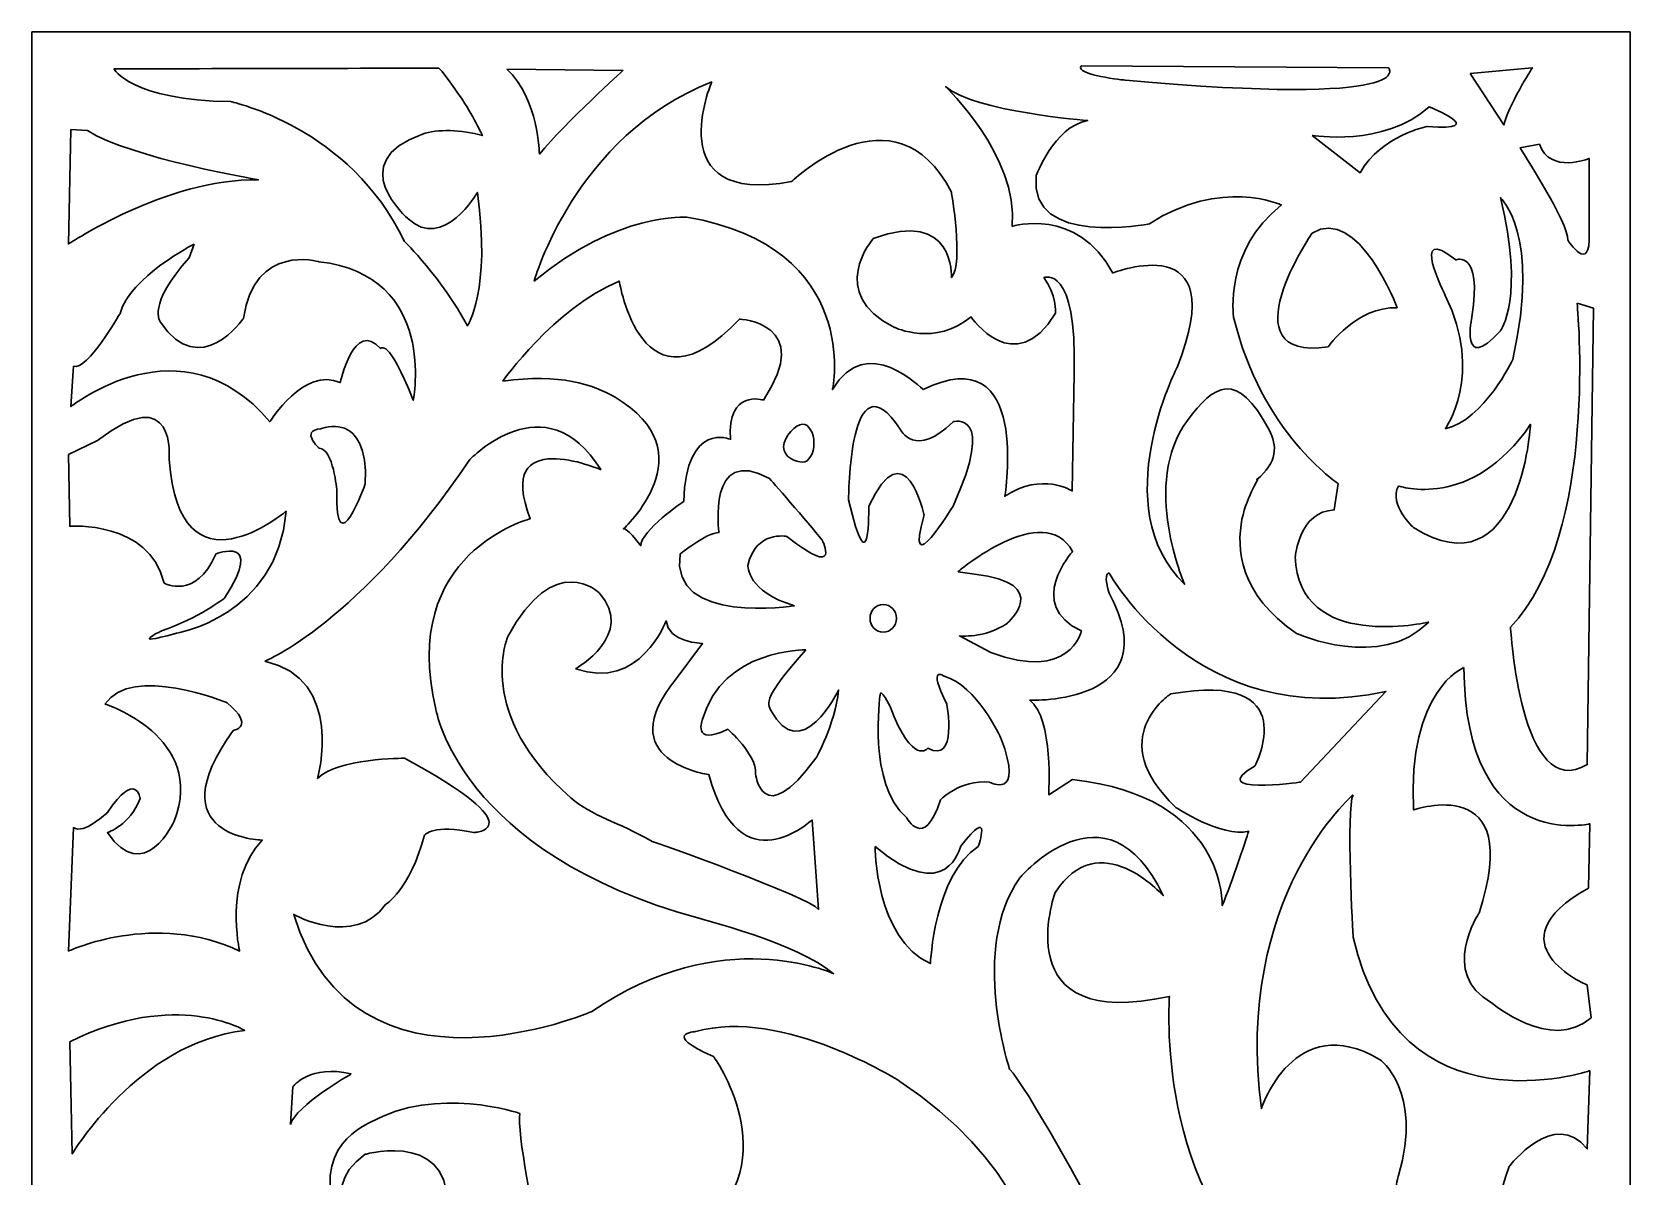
# Model space of a CAD drawing. Header units: centimetres. Extents: x -27 to -21.7, y -2 to 9.
# Drawn here: x -27 to -21.68, y 5.19 to 9 of the extents above; entities that cross this region are included whole.
import ezdxf

# ---------------------------------------------------------------- set-up
doc = ezdxf.new("R2010")
doc.units = ezdxf.units.CM
doc.header["$MEASUREMENT"] = 0
doc.layers.add('layer 1', color=7, linetype='Continuous')

msp = doc.modelspace()

# ---------------------------------------------------------------- linework, layer by layer
at = {"layer": 'layer 1', "color": 250, "lineweight": 30}
for points, knots in [([(-26.99914, 9.00077), (-26.99914, 9.00077), (-21.68039, 9.00077), (-21.68039, 9.00077), (-21.68039, 9.00077), (-21.68039, 9.00077), (-21.68039, -1.97622), (-21.68039, -1.97622), (-21.68039, -1.97622), (-21.68039, -1.97622), (-26.99914, -1.97622), (-26.99914, -1.97622), (-26.99914, -1.97622), (-26.99914, -1.97622), (-26.99914, 9.00077), (-26.99914, 9.00077)], [0, 0, 0, 0, 0.2, 0.2, 0.2, 0.2, 0.4, 0.4, 0.4, 0.4, 0.6, 0.6, 0.6, 0.6, 1, 1, 1, 1]), ([(-23.5072, 8.8876), (-23.5072, 8.8876), (-22.48447, 8.88168), (-22.48447, 8.88168), (-22.48447, 8.88168), (-22.48447, 8.88168), (-22.36623, 8.75154), (-23.3594, 8.84027), (-23.3594, 8.84027), (-23.3594, 8.84027), (-23.53085, 8.85803), (-23.5072, 8.8876)], [0, 0, 0, 0, 0.25, 0.25, 0.25, 0.25, 0.5, 0.5, 0.5, 0.5, 1, 1, 1, 1]), ([(-26.72683, 8.87804), (-26.72683, 8.87804), (-26.6682, 8.77322), (-26.33736, 8.76904), (-26.33736, 8.76904), (-26.33736, 8.76904), (-25.93952, 8.68519), (-25.75944, 8.30368), (-25.75944, 8.30368), (-25.75944, 8.30368), (-25.6338, 8.18209), (-25.55005, 8.02278), (-25.55005, 8.02278), (-25.55005, 8.02278), (-25.47048, 8.14017), (-25.51654, 8.46718), (-25.51654, 8.46718), (-25.51654, 8.46718), (-25.62961, 8.27014), (-25.74688, 8.37914), (-25.74688, 8.37914), (-25.74688, 8.37914), (-25.96671, 8.56603), (-25.69948, 8.66096), (-25.69948, 8.66096), (-25.65085, 8.67824), (-25.56922, 8.67644), (-25.49979, 8.65584), (-25.49979, 8.65584), (-25.49979, 8.65584), (-25.53045, 8.72342), (-25.57626, 8.78901), (-25.57626, 8.78901), (-25.59, 8.80868), (-25.63961, 8.88056), (-25.64543, 8.88054), (-25.64543, 8.88054), (-25.86183, 8.87988), (-26.72683, 8.87804), (-26.72683, 8.87804)], [0, 0, 0, 0, 0.0909091, 0.0909091, 0.0909091, 0.0909091, 0.1818182, 0.1818182, 0.1818182, 0.1818182, 0.2727273, 0.2727273, 0.2727273, 0.2727273, 0.3636364, 0.3636364, 0.3636364, 0.3636364, 0.4545455, 0.4545455, 0.4545455, 0.4545455, 0.5454545, 0.5454545, 0.5454545, 0.5454545, 0.6363636, 0.6363636, 0.6363636, 0.6363636, 0.7272727, 0.7272727, 0.7272727, 0.7272727, 0.8181818, 0.8181818, 0.8181818, 0.8181818, 1, 1, 1, 1]), ([(-25.41839, 8.87747), (-25.41839, 8.87747), (-25.03242, 8.87245), (-25.03242, 8.87245), (-25.03242, 8.87245), (-25.03242, 8.87245), (-25.2216, 8.70089), (-25.31027, 8.5944), (-25.31027, 8.5944), (-25.31027, 8.5944), (-25.31198, 8.77691), (-25.41839, 8.87747)], [0, 0, 0, 0, 0.25, 0.25, 0.25, 0.25, 0.5, 0.5, 0.5, 0.5, 1, 1, 1, 1]), ([(-25.32801, 8.17178), (-25.32801, 8.17178), (-25.19204, 8.65688), (-24.73683, 8.83436), (-24.73683, 8.83436), (-24.73683, 8.83436), (-24.91419, 8.42026), (-24.4708, 8.50307), (-24.4708, 8.50307), (-24.4708, 8.50307), (-24.12793, 8.83436), (-23.93875, 8.46757), (-23.93875, 8.46757), (-23.93875, 8.46757), (-23.89737, 8.23095), (-23.93875, 8.18362), (-23.93875, 8.18362), (-23.93875, 8.18362), (-23.92693, 8.41434), (-24.19888, 8.31377), (-24.19888, 8.31377), (-24.19888, 8.31377), (-24.35849, 8.13038), (-24.12793, 8.01798), (-24.12793, 8.01798), (-24.12793, 8.01798), (-23.99196, 7.9529), (-23.87373, 8.05347), (-23.87373, 8.05347), (-23.87373, 8.05347), (-23.72853, 7.8405), (-23.59256, 8.0653), (-23.59256, 8.0653), (-23.59256, 8.0653), (-23.58996, 8.13038), (-23.63134, 8.18362), (-23.63134, 8.18362), (-23.63134, 8.18362), (-23.51902, 8.23095), (-23.53085, 7.86416), (-23.53085, 7.86416), (-23.53085, 7.86416), (-23.53676, 7.47372), (-23.53676, 7.47372), (-23.53676, 7.47372), (-23.53676, 7.47372), (-23.63726, 7.53879), (-23.7614, 7.45597), (-23.7614, 7.45597), (-23.7614, 7.45597), (-23.67272, 7.98839), (-24.03334, 7.81092), (-24.03334, 7.81092), (-24.03334, 7.81092), (-24.22252, 8.00614), (-24.33484, 7.81092), (-24.33484, 7.81092), (-24.33484, 7.81092), (-24.23434, 8.28419), (-24.8196, 8.38476), (-24.8196, 8.38476), (-24.8196, 8.38476), (-25.05016, 8.40251), (-25.32801, 8.17178)], [0, 0, 0, 0, 0.0588235, 0.0588235, 0.0588235, 0.0588235, 0.1176471, 0.1176471, 0.1176471, 0.1176471, 0.1764706, 0.1764706, 0.1764706, 0.1764706, 0.2352941, 0.2352941, 0.2352941, 0.2352941, 0.2941176, 0.2941176, 0.2941176, 0.2941176, 0.3529412, 0.3529412, 0.3529412, 0.3529412, 0.4117647, 0.4117647, 0.4117647, 0.4117647, 0.4705882, 0.4705882, 0.4705882, 0.4705882, 0.5294118, 0.5294118, 0.5294118, 0.5294118, 0.5882353, 0.5882353, 0.5882353, 0.5882353, 0.6470588, 0.6470588, 0.6470588, 0.6470588, 0.7058824, 0.7058824, 0.7058824, 0.7058824, 0.7647059, 0.7647059, 0.7647059, 0.7647059, 0.8235294, 0.8235294, 0.8235294, 0.8235294, 0.8823529, 0.8823529, 0.8823529, 0.8823529, 1, 1, 1, 1]), ([(-22.21252, 8.86313), (-22.21252, 8.86313), (-22.00561, 8.88168), (-22.00561, 8.88168), (-22.00561, 8.88168), (-22.00561, 8.88168), (-22.08838, 8.75073), (-22.1002, 8.69157), (-22.1002, 8.69157), (-22.1002, 8.69157), (-22.21252, 8.86313), (-22.21252, 8.86313)], [0, 0, 0, 0, 0.25, 0.25, 0.25, 0.25, 0.5, 0.5, 0.5, 0.5, 1, 1, 1, 1]), ([(-22.35054, 7.03755), (-22.35054, 7.03755), (-22.78608, 6.93692), (-22.79446, 7.25556), (-22.79446, 7.25556), (-22.79446, 7.25556), (-22.78189, 7.40648), (-22.66463, 7.41067), (-22.66463, 7.41067), (-22.66463, 7.41067), (-22.65206, 7.49871), (-22.65206, 7.49871), (-22.65206, 7.49871), (-22.65206, 7.49871), (-22.90752, 7.66641), (-22.99966, 8.05213), (-22.99966, 8.05213), (-22.99966, 8.05213), (-23.03315, 8.27432), (-22.84051, 8.42526), (-22.84051, 8.42526), (-22.84051, 8.42526), (-23.04153, 8.51749), (-23.28024, 8.36237), (-23.28024, 8.36237), (-23.28024, 8.36237), (-23.68227, 8.28271), (-23.65715, 8.52168), (-23.65715, 8.52168), (-23.65715, 8.52168), (-23.59851, 8.68519), (-23.48544, 8.70615), (-23.48544, 8.70615), (-23.48544, 8.70615), (-23.86235, 8.7355), (-23.95867, 8.81935), (-23.95867, 8.81935), (-23.95867, 8.81935), (-23.71578, 8.58876), (-23.73671, 8.35399), (-23.73671, 8.35399), (-23.73671, 8.35399), (-23.52313, 8.42106), (-23.40169, 8.19886), (-23.40169, 8.19886), (-23.40169, 8.19886), (-22.99966, 8.35818), (-23.18811, 7.88443), (-23.18811, 7.88443), (-23.18811, 7.88443), (-23.42681, 7.41906), (-23.16298, 7.16332), (-23.16298, 7.16332), (-23.16298, 7.16332), (-23.30963, 7.49804), (-23.15376, 7.708), (-23.15376, 7.708), (-23.06496, 7.8276), (-22.98941, 7.8792), (-22.88139, 7.67681), (-22.88139, 7.67681), (-22.85435, 7.62614), (-22.85314, 7.56744), (-22.92303, 7.5118), (-22.92303, 7.5118), (-22.90748, 7.52418), (-22.95555, 7.46202), (-22.97193, 7.37965), (-22.97193, 7.37965), (-22.99084, 7.28453), (-22.98183, 7.13033), (-22.79026, 6.99982), (-22.79026, 6.99982), (-22.79026, 6.99982), (-22.50968, 6.87404), (-22.35054, 7.03755)], [0, 0, 0, 0, 0.05, 0.05, 0.05, 0.05, 0.1, 0.1, 0.1, 0.1, 0.15, 0.15, 0.15, 0.15, 0.2, 0.2, 0.2, 0.2, 0.25, 0.25, 0.25, 0.25, 0.3, 0.3, 0.3, 0.3, 0.35, 0.35, 0.35, 0.35, 0.4, 0.4, 0.4, 0.4, 0.45, 0.45, 0.45, 0.45, 0.5, 0.5, 0.5, 0.5, 0.55, 0.55, 0.55, 0.55, 0.6, 0.6, 0.6, 0.6, 0.65, 0.65, 0.65, 0.65, 0.7, 0.7, 0.7, 0.7, 0.75, 0.75, 0.75, 0.75, 0.8, 0.8, 0.8, 0.8, 0.85, 0.85, 0.85, 0.85, 0.9, 0.9, 0.9, 0.9, 1, 1, 1, 1]), ([(-22.73867, 8.65688), (-22.73867, 8.65688), (-22.5022, 8.61548), (-22.3485, 8.75154), (-22.3485, 8.75154), (-22.3485, 8.75154), (-22.14158, 8.66871), (-22.35441, 8.68646), (-22.35441, 8.68646), (-22.35441, 8.68646), (-22.50811, 8.65688), (-22.57905, 8.53265), (-22.57905, 8.53265), (-22.57905, 8.53265), (-22.73867, 8.65688), (-22.73867, 8.65688)], [0, 0, 0, 0, 0.2, 0.2, 0.2, 0.2, 0.4, 0.4, 0.4, 0.4, 0.6, 0.6, 0.6, 0.6, 1, 1, 1, 1]), ([(-26.86922, 8.67681), (-26.86922, 8.67681), (-26.87759, 8.29529), (-26.87759, 8.29529), (-26.87759, 8.29529), (-26.87759, 8.29529), (-26.55513, 8.5133), (-26.24522, 8.50911), (-26.24522, 8.50911), (-26.24522, 8.50911), (-26.6682, 8.58037), (-26.81477, 8.67261), (-26.81477, 8.67261), (-26.81477, 8.67261), (-26.86922, 8.67681), (-26.86922, 8.67681)], [0, 0, 0, 0, 0.2, 0.2, 0.2, 0.2, 0.4, 0.4, 0.4, 0.4, 0.6, 0.6, 0.6, 0.6, 1, 1, 1, 1]), ([(-22.047, 8.61548), (-22.047, 8.61548), (-21.88147, 8.36109), (-21.88738, 8.30785), (-21.88738, 8.30785), (-21.88738, 8.30785), (-21.81052, 8.18953), (-21.81644, 8.33151), (-21.81644, 8.33151), (-21.81644, 8.33151), (-21.81644, 8.57998), (-21.81644, 8.57998), (-21.81644, 8.57998), (-21.81644, 8.57998), (-21.9465, 8.52674), (-21.98197, 8.62731), (-21.98197, 8.62731), (-21.98197, 8.62731), (-22.047, 8.61548), (-22.047, 8.61548)], [0, 0, 0, 0, 0.1666667, 0.1666667, 0.1666667, 0.1666667, 0.3333333, 0.3333333, 0.3333333, 0.3333333, 0.5, 0.5, 0.5, 0.5, 0.6666667, 0.6666667, 0.6666667, 0.6666667, 1, 1, 1, 1]), ([(-22.4549, 8.08305), (-22.4549, 8.08305), (-22.58497, 8.42617), (-22.73867, 8.33151), (-22.73867, 8.33151), (-22.73867, 8.33151), (-23.02834, 7.90557), (-22.68547, 7.9529), (-22.68547, 7.9529), (-22.68547, 7.9529), (-22.59088, 8.08897), (-22.4549, 8.08305)], [0, 0, 0, 0, 0.25, 0.25, 0.25, 0.25, 0.5, 0.5, 0.5, 0.5, 1, 1, 1, 1]), ([(-22.29529, 7.68077), (-22.29529, 7.68077), (-22.16523, 7.85825), (-22.29529, 8.12446), (-22.29529, 8.12446), (-22.29529, 8.12446), (-22.41943, 8.36701), (-22.25981, 8.24278), (-22.25981, 8.24278), (-22.25981, 8.24278), (-22.17114, 8.27827), (-22.20661, 8.05347), (-22.20661, 8.05347), (-22.20661, 8.05347), (-22.24799, 7.85825), (-22.11203, 8.00614), (-22.11203, 8.00614), (-22.11203, 8.00614), (-22.02926, 8.11854), (-22.11203, 8.44984), (-22.11203, 8.44984), (-22.11203, 8.44984), (-21.97605, 8.33151), (-22.07064, 7.91149), (-22.07064, 7.91149), (-22.07064, 7.91149), (-22.16523, 7.71035), (-22.29529, 7.68077)], [0, 0, 0, 0, 0.125, 0.125, 0.125, 0.125, 0.25, 0.25, 0.25, 0.25, 0.375, 0.375, 0.375, 0.375, 0.5, 0.5, 0.5, 0.5, 0.625, 0.625, 0.625, 0.625, 0.75, 0.75, 0.75, 0.75, 1, 1, 1, 1]), ([(-26.45881, 8.29529), (-26.45881, 8.29529), (-26.67239, 8.18629), (-26.70589, 8.0647), (-26.70589, 8.0647), (-26.70589, 8.0647), (-26.81477, 7.87184), (-26.86084, 7.88862), (-26.86084, 7.88862), (-26.86084, 7.88862), (-26.86922, 7.75446), (-26.86922, 7.75446), (-26.86922, 7.75446), (-26.86922, 7.75446), (-26.50069, 8.05213), (-26.20754, 7.70415), (-26.20754, 7.70415), (-26.20754, 7.70415), (-26.09446, 7.88862), (-25.97302, 7.83412), (-25.97302, 7.83412), (-25.97302, 7.83412), (-25.92695, 8.04794), (-25.83901, 7.94731), (-25.83901, 7.94731), (-25.83901, 7.94731), (-25.81388, 7.98924), (-25.73012, 7.77543), (-25.73012, 7.77543), (-25.73012, 7.77543), (-25.64637, 8.19048), (-26.04421, 8.23659), (-26.04421, 8.23659), (-26.04421, 8.23659), (-26.25779, 8.29949), (-26.29548, 8.04794), (-26.29548, 8.04794), (-26.29548, 8.04794), (-26.43787, 7.83831), (-26.57188, 8.03535), (-26.57188, 8.03535), (-26.57188, 8.03535), (-26.61795, 8.09405), (-26.47556, 8.24917), (-26.47556, 8.24917), (-26.47556, 8.24917), (-26.45881, 8.29529), (-26.45881, 8.29529)], [0, 0, 0, 0, 0.0769231, 0.0769231, 0.0769231, 0.0769231, 0.1538462, 0.1538462, 0.1538462, 0.1538462, 0.2307692, 0.2307692, 0.2307692, 0.2307692, 0.3076923, 0.3076923, 0.3076923, 0.3076923, 0.3846154, 0.3846154, 0.3846154, 0.3846154, 0.4615385, 0.4615385, 0.4615385, 0.4615385, 0.5384615, 0.5384615, 0.5384615, 0.5384615, 0.6153846, 0.6153846, 0.6153846, 0.6153846, 0.6923077, 0.6923077, 0.6923077, 0.6923077, 0.7692308, 0.7692308, 0.7692308, 0.7692308, 0.8461538, 0.8461538, 0.8461538, 0.8461538, 1, 1, 1, 1]), ([(-25.03199, 7.34629), (-25.03199, 7.34629), (-24.7469, 7.60358), (-25.05842, 7.78539), (-25.05842, 7.78539), (-25.13212, 7.82839), (-25.24092, 7.86531), (-25.43187, 7.83935), (-25.43187, 7.83935), (-25.43187, 7.83935), (-25.2635, 8.07954), (-25.04462, 8.17225), (-25.04462, 8.17225), (-25.04462, 8.17225), (-24.96886, 7.70028), (-24.64475, 8.04584), (-24.64475, 8.04584), (-24.64475, 8.04584), (-24.39221, 8.03319), (-24.56478, 7.77614), (-24.56478, 7.77614), (-24.56478, 7.77614), (-24.68685, 7.81407), (-24.67422, 7.64549), (-24.67422, 7.64549), (-24.67422, 7.64549), (-24.82154, 7.70871), (-24.82996, 7.43901), (-24.82996, 7.43901), (-24.82996, 7.43901), (-24.97307, 7.34208), (-24.97307, 7.29152), (-24.97307, 7.29152), (-24.97307, 7.29152), (-25.02779, 7.36315), (-25.03199, 7.34629)], [0, 0, 0, 0, 0.1, 0.1, 0.1, 0.1, 0.2, 0.2, 0.2, 0.2, 0.3, 0.3, 0.3, 0.3, 0.4, 0.4, 0.4, 0.4, 0.5, 0.5, 0.5, 0.5, 0.6, 0.6, 0.6, 0.6, 0.7, 0.7, 0.7, 0.7, 0.8, 0.8, 0.8, 0.8, 1, 1, 1, 1]), ([(-21.85638, 8.09824), (-21.85638, 8.09824), (-21.78099, 7.33102), (-22.07833, 7.02079), (-22.07833, 7.02079), (-22.07833, 7.02079), (-22.04483, 6.42964), (-21.82287, 6.5638), (-21.82287, 6.5638), (-21.82287, 6.5638), (-21.80193, 8.08147), (-21.80193, 8.08147), (-21.80193, 8.08147), (-21.80193, 8.08147), (-21.85638, 8.09824), (-21.85638, 8.09824)], [0, 0, 0, 0, 0.2, 0.2, 0.2, 0.2, 0.4, 0.4, 0.4, 0.4, 0.6, 0.6, 0.6, 0.6, 1, 1, 1, 1]), ([(-24.28113, 7.44421), (-24.28113, 7.44421), (-24.28113, 7.93893), (-24.10944, 7.679), (-24.10944, 7.679), (-24.10944, 7.679), (-24.05918, 7.57838), (-23.93354, 7.70415), (-23.93354, 7.70415), (-23.93354, 7.70415), (-23.78697, 7.74607), (-23.93354, 7.42326), (-23.93354, 7.42326), (-23.93354, 7.42326), (-24.09687, 7.15494), (-24.02986, 7.39391), (-24.02986, 7.39391), (-24.02986, 7.39391), (-24.09268, 7.68319), (-24.21414, 7.42326), (-24.21414, 7.42326), (-24.21414, 7.42326), (-24.20994, 7.13817), (-24.28113, 7.44421)], [0, 0, 0, 0, 0.1428571, 0.1428571, 0.1428571, 0.1428571, 0.2857143, 0.2857143, 0.2857143, 0.2857143, 0.4285714, 0.4285714, 0.4285714, 0.4285714, 0.5714286, 0.5714286, 0.5714286, 0.5714286, 0.7142857, 0.7142857, 0.7142857, 0.7142857, 1, 1, 1, 1]), ([(-26.87759, 7.59515), (-26.87759, 7.59515), (-26.87341, 7.35617), (-26.87341, 7.35617), (-26.87341, 7.35617), (-26.87341, 7.35617), (-26.60957, 7.37714), (-26.55932, 7.16752), (-26.55932, 7.16752), (-26.55932, 7.16752), (-26.45462, 7.10882), (-26.38762, 7.26394), (-26.38762, 7.26394), (-26.38762, 7.26394), (-26.22011, 7.33102), (-26.3583, 7.11721), (-26.3583, 7.11721), (-26.3583, 7.11721), (-26.44625, 7.05013), (-26.56769, 7.0082), (-26.56769, 7.0082), (-26.56769, 7.0082), (-26.68495, 6.9537), (-26.52162, 6.99982), (-26.52162, 6.99982), (-26.52162, 6.99982), (-26.18241, 7.05432), (-26.15309, 7.40648), (-26.15309, 7.40648), (-26.15309, 7.40648), (-26.50906, 7.10462), (-26.54256, 7.57838), (-26.54256, 7.57838), (-26.54256, 7.57838), (-26.51743, 7.8467), (-26.78127, 7.64126), (-26.78127, 7.64126), (-26.78127, 7.64126), (-26.87759, 7.59515), (-26.87759, 7.59515)], [0, 0, 0, 0, 0.0909091, 0.0909091, 0.0909091, 0.0909091, 0.1818182, 0.1818182, 0.1818182, 0.1818182, 0.2727273, 0.2727273, 0.2727273, 0.2727273, 0.3636364, 0.3636364, 0.3636364, 0.3636364, 0.4545455, 0.4545455, 0.4545455, 0.4545455, 0.5454545, 0.5454545, 0.5454545, 0.5454545, 0.6363636, 0.6363636, 0.6363636, 0.6363636, 0.7272727, 0.7272727, 0.7272727, 0.7272727, 0.8181818, 0.8181818, 0.8181818, 0.8181818, 1, 1, 1, 1]), ([(-26.22429, 6.90758), (-26.22429, 6.90758), (-25.9102, 7.03335), (-25.54167, 7.57838), (-25.54167, 7.57838), (-25.54167, 7.57838), (-25.2904, 7.8425), (-25.10614, 7.54483), (-25.10614, 7.54483), (-25.10614, 7.54483), (-25.4621, 7.69576), (-25.34066, 7.38133), (-25.34066, 7.38133), (-25.34066, 7.38133), (-25.78038, 7.26814), (-25.65474, 6.74827), (-25.65474, 6.74827), (-25.65474, 6.74827), (-25.57936, 6.27033), (-24.77948, 6.05232), (-24.77948, 6.05232), (-24.77948, 6.05232), (-24.44864, 5.96847), (-24.33139, 5.86785), (-24.33139, 5.86785), (-24.33139, 5.86785), (-24.7041, 6.03974), (-25.13545, 5.74207), (-25.13545, 5.74207), (-25.13545, 5.74207), (-25.92276, 5.40248), (-26.12797, 6.0649), (-26.12797, 6.0649), (-26.12797, 6.0649), (-25.92695, 5.9517), (-25.82226, 6.09844), (-25.82226, 6.09844), (-25.82226, 6.09844), (-25.74269, 6.14456), (-25.69243, 6.32902), (-25.69243, 6.32902), (-25.69243, 6.32902), (-25.66312, 6.36675), (-25.52911, 6.33741), (-25.52911, 6.33741), (-25.52911, 6.33741), (-25.31553, 6.3458), (-25.75944, 6.58476), (-25.75944, 6.58476), (-25.75944, 6.58476), (-25.98558, 6.58476), (-26.0484, 6.51768), (-26.0484, 6.51768), (-26.0484, 6.51768), (-25.95627, 6.84888), (-26.22429, 6.90758)], [0, 0, 0, 0, 0.0666667, 0.0666667, 0.0666667, 0.0666667, 0.1333333, 0.1333333, 0.1333333, 0.1333333, 0.2, 0.2, 0.2, 0.2, 0.2666667, 0.2666667, 0.2666667, 0.2666667, 0.3333333, 0.3333333, 0.3333333, 0.3333333, 0.4, 0.4, 0.4, 0.4, 0.4666667, 0.4666667, 0.4666667, 0.4666667, 0.5333333, 0.5333333, 0.5333333, 0.5333333, 0.6, 0.6, 0.6, 0.6, 0.6666667, 0.6666667, 0.6666667, 0.6666667, 0.7333333, 0.7333333, 0.7333333, 0.7333333, 0.8, 0.8, 0.8, 0.8, 0.8666667, 0.8666667, 0.8666667, 0.8666667, 1, 1, 1, 1]), ([(-26.03742, 7.68077), (-26.03742, 7.68077), (-25.8778, 7.74584), (-25.88962, 7.49738), (-25.88962, 7.49738), (-25.88962, 7.49738), (-25.99013, 7.21933), (-25.98421, 7.47372), (-25.98421, 7.47372), (-25.98421, 7.47372), (-25.99603, 7.6157), (-26.04333, 7.6157), (-26.04333, 7.6157), (-26.04333, 7.6157), (-26.10836, 7.67486), (-26.03742, 7.68077)], [0, 0, 0, 0, 0.2, 0.2, 0.2, 0.2, 0.4, 0.4, 0.4, 0.4, 0.6, 0.6, 0.6, 0.6, 1, 1, 1, 1]), ([(-24.43429, 7.69606), (-24.41337, 7.69606), (-24.39641, 7.66777), (-24.39641, 7.63285), (-24.39641, 7.63285), (-24.39641, 7.59794), (-24.41337, 7.56964), (-24.43429, 7.56964), (-24.43429, 7.56964), (-24.45522, 7.56964), (-24.49743, 7.5853), (-24.49743, 7.62021), (-24.49743, 7.62021), (-24.49743, 7.65512), (-24.45522, 7.69606), (-24.43429, 7.69606)], [0, 0, 0, 0, 0.2, 0.2, 0.2, 0.2, 0.4, 0.4, 0.4, 0.4, 0.6, 0.6, 0.6, 0.6, 1, 1, 1, 1]), ([(-22.45105, 7.49033), (-22.45105, 7.49033), (-22.20815, 7.40648), (-22.01132, 7.69576), (-22.01132, 7.69576), (-22.01132, 7.69576), (-22.04483, 7.12978), (-22.40079, 7.35198), (-22.40079, 7.35198), (-22.40079, 7.35198), (-22.48455, 7.42745), (-22.45105, 7.49033)], [0, 0, 0, 0, 0.25, 0.25, 0.25, 0.25, 0.5, 0.5, 0.5, 0.5, 1, 1, 1, 1]), ([(-24.4612, 7.09205), (-24.4612, 7.09205), (-24.8758, 7.02497), (-24.8423, 7.26394), (-24.8423, 7.26394), (-24.8423, 7.26394), (-24.75436, 7.33522), (-24.71247, 7.33522), (-24.71247, 7.33522), (-24.71247, 7.33522), (-24.75436, 7.62868), (-24.54496, 7.51549), (-24.54496, 7.51549), (-24.54496, 7.51549), (-24.41514, 7.36876), (-24.36908, 7.31006), (-24.36908, 7.31006), (-24.36908, 7.31006), (-24.30208, 7.1759), (-24.48633, 7.32264), (-24.48633, 7.32264), (-24.48633, 7.32264), (-24.59103, 7.34359), (-24.61616, 7.22621), (-24.61616, 7.22621), (-24.61616, 7.22621), (-24.62035, 7.13817), (-24.4612, 7.09205)], [0, 0, 0, 0, 0.125, 0.125, 0.125, 0.125, 0.25, 0.25, 0.25, 0.25, 0.375, 0.375, 0.375, 0.375, 0.5, 0.5, 0.5, 0.5, 0.625, 0.625, 0.625, 0.625, 0.75, 0.75, 0.75, 0.75, 1, 1, 1, 1]), ([(-23.9168, 7.20525), (-23.9168, 7.20525), (-23.63202, 7.44832), (-23.5357, 7.27224), (-23.5357, 7.27224), (-23.5357, 7.27224), (-23.69484, 7.09624), (-23.50639, 7.0082), (-23.50639, 7.0082), (-23.50639, 7.0082), (-23.54421, 6.83631), (-23.80804, 6.93692), (-23.80804, 6.93692), (-23.80804, 6.93692), (-23.91261, 6.99143), (-23.91261, 6.99143), (-23.91261, 6.99143), (-23.91261, 6.99143), (-23.82885, 6.98292), (-23.75346, 7.03322), (-23.75346, 7.03322), (-23.75346, 7.03322), (-23.59851, 7.16752), (-23.86235, 7.19686), (-23.86235, 7.19686), (-23.86235, 7.19686), (-23.9168, 7.20525), (-23.9168, 7.20525)], [0, 0, 0, 0, 0.125, 0.125, 0.125, 0.125, 0.25, 0.25, 0.25, 0.25, 0.375, 0.375, 0.375, 0.375, 0.5, 0.5, 0.5, 0.5, 0.625, 0.625, 0.625, 0.625, 0.75, 0.75, 0.75, 0.75, 1, 1, 1, 1]), ([(-25.18989, 6.88243), (-25.18989, 6.88243), (-24.98887, 6.99563), (-25.11033, 7.13397), (-25.11033, 7.13397), (-25.11033, 7.13397), (-25.26108, 7.28071), (-25.41604, 6.98724), (-25.41604, 6.98724), (-25.41604, 6.98724), (-25.52674, 6.73195), (-25.20593, 6.45308), (-25.20593, 6.45308), (-25.13709, 6.39322), (-25.04837, 6.3725), (-24.93443, 6.30806), (-24.93443, 6.30806), (-24.93443, 6.30806), (-24.41096, 6.12359), (-24.38164, 6.08166), (-24.38164, 6.08166), (-24.38164, 6.08166), (-24.40258, 6.37933), (-24.40258, 6.37933), (-24.40258, 6.37933), (-24.40258, 6.37933), (-24.64547, 6.15294), (-24.74598, 6.53026), (-24.74598, 6.53026), (-24.74598, 6.53026), (-25.08101, 6.57638), (-24.85487, 6.84888), (-24.85487, 6.84888), (-24.85487, 6.84888), (-24.76692, 6.96628), (-24.76692, 6.96628), (-24.76692, 6.96628), (-24.76692, 6.96628), (-24.88418, 6.97047), (-24.88837, 7.04174), (-24.88837, 7.04174), (-24.88837, 7.04174), (-24.97631, 6.80696), (-25.18989, 6.88243)], [0, 0, 0, 0, 0.0833333, 0.0833333, 0.0833333, 0.0833333, 0.1666667, 0.1666667, 0.1666667, 0.1666667, 0.25, 0.25, 0.25, 0.25, 0.3333333, 0.3333333, 0.3333333, 0.3333333, 0.4166667, 0.4166667, 0.4166667, 0.4166667, 0.5, 0.5, 0.5, 0.5, 0.5833333, 0.5833333, 0.5833333, 0.5833333, 0.6666667, 0.6666667, 0.6666667, 0.6666667, 0.75, 0.75, 0.75, 0.75, 0.8333333, 0.8333333, 0.8333333, 0.8333333, 1, 1, 1, 1]), ([(-23.41425, 7.20106), (-23.41425, 7.20106), (-23.1211, 6.66861), (-22.49293, 6.80696), (-22.49293, 6.80696), (-22.49293, 6.80696), (-22.7777, 6.5051), (-22.7777, 6.5051), (-22.7777, 6.5051), (-22.7777, 6.5051), (-23.10016, 6.45899), (-22.92846, 6.55961), (-22.92846, 6.55961), (-22.92846, 6.55961), (-22.76095, 6.87823), (-23.20905, 6.79858), (-23.20905, 6.79858), (-23.20905, 6.79858), (-23.43519, 6.65184), (-23.1923, 6.42126), (-23.1923, 6.42126), (-23.1923, 6.42126), (-23.04153, 6.32064), (-22.9494, 6.3416), (-22.9494, 6.3416), (-22.9494, 6.3416), (-23.00803, 6.16551), (-23.03734, 6.09425), (-23.03734, 6.09425), (-23.03734, 6.09425), (-23.02479, 6.45899), (-23.5357, 6.51349), (-23.5357, 6.51349), (-23.5357, 6.51349), (-23.61527, 6.46318), (-23.61527, 6.46318), (-23.61527, 6.46318), (-23.61527, 6.46318), (-23.59851, 6.71892), (-23.67809, 6.77762), (-23.67809, 6.77762), (-23.67809, 6.77762), (-23.21324, 6.76084), (-23.41425, 7.13397), (-23.41425, 7.13397), (-23.41425, 7.13397), (-23.43519, 7.19686), (-23.41425, 7.20106)], [0, 0, 0, 0, 0.0769231, 0.0769231, 0.0769231, 0.0769231, 0.1538462, 0.1538462, 0.1538462, 0.1538462, 0.2307692, 0.2307692, 0.2307692, 0.2307692, 0.3076923, 0.3076923, 0.3076923, 0.3076923, 0.3846154, 0.3846154, 0.3846154, 0.3846154, 0.4615385, 0.4615385, 0.4615385, 0.4615385, 0.5384615, 0.5384615, 0.5384615, 0.5384615, 0.6153846, 0.6153846, 0.6153846, 0.6153846, 0.6923077, 0.6923077, 0.6923077, 0.6923077, 0.7692308, 0.7692308, 0.7692308, 0.7692308, 0.8461538, 0.8461538, 0.8461538, 0.8461538, 1, 1, 1, 1]), ([(-24.16597, 7.09624), (-24.14169, 7.09624), (-24.122, 7.07559), (-24.122, 7.05013), (-24.122, 7.05013), (-24.122, 7.02466), (-24.14169, 7.00401), (-24.16597, 7.00401), (-24.16597, 7.00401), (-24.19025, 7.00401), (-24.20994, 7.02466), (-24.20994, 7.05013), (-24.20994, 7.05013), (-24.20994, 7.07559), (-24.19025, 7.09624), (-24.16597, 7.09624)], [0, 0, 0, 0, 0.2, 0.2, 0.2, 0.2, 0.4, 0.4, 0.4, 0.4, 0.6, 0.6, 0.6, 0.6, 1, 1, 1, 1]), ([(-24.42351, 6.94532), (-24.42351, 6.94532), (-24.69991, 6.94951), (-24.76692, 6.71473), (-24.76692, 6.71473), (-24.76692, 6.71473), (-24.80467, 6.62256), (-24.68316, 6.6812), (-24.68316, 6.6812), (-24.68316, 6.6812), (-24.58695, 6.59714), (-24.59103, 6.53445), (-24.59103, 6.53445), (-24.59103, 6.53445), (-24.57009, 6.33741), (-24.39002, 6.58476), (-24.39002, 6.58476), (-24.39002, 6.58476), (-24.3272, 6.69377), (-24.31464, 6.81115), (-24.31464, 6.81115), (-24.31464, 6.81115), (-24.43898, 6.55355), (-24.54076, 6.74553), (-24.54076, 6.74553), (-24.55569, 6.77368), (-24.54804, 6.80477), (-24.42351, 6.94532)], [0, 0, 0, 0, 0.125, 0.125, 0.125, 0.125, 0.25, 0.25, 0.25, 0.25, 0.375, 0.375, 0.375, 0.375, 0.5, 0.5, 0.5, 0.5, 0.625, 0.625, 0.625, 0.625, 0.75, 0.75, 0.75, 0.75, 1, 1, 1, 1]), ([(-26.75615, 6.76503), (-26.75615, 6.76503), (-26.41693, 6.65604), (-26.52581, 6.37514), (-26.52581, 6.37514), (-26.52581, 6.37514), (-26.62632, 6.15713), (-26.74777, 6.33741), (-26.74777, 6.33741), (-26.74777, 6.33741), (-26.67239, 6.36256), (-26.63889, 6.4506), (-26.63889, 6.4506), (-26.63889, 6.4506), (-26.65145, 6.54703), (-26.74777, 6.40449), (-26.74777, 6.40449), (-26.74777, 6.40449), (-26.82734, 6.32902), (-26.86084, 6.35418), (-26.86084, 6.35418), (-26.86084, 6.35418), (-26.87759, 5.94332), (-26.87759, 5.94332), (-26.87759, 5.94332), (-26.87759, 5.94332), (-26.58863, 6.07747), (-26.30805, 5.94332), (-26.30805, 5.94332), (-26.30805, 5.94332), (-26.36249, 6.17809), (-26.23267, 6.31225), (-26.23267, 6.31225), (-26.23267, 6.31225), (-26.58863, 6.32064), (-26.32898, 6.677), (-26.32898, 6.677), (-26.32898, 6.677), (-26.25361, 6.68958), (-26.34992, 6.76923), (-26.34992, 6.76923), (-26.34992, 6.76923), (-26.6682, 6.8992), (-26.75615, 6.76503)], [0, 0, 0, 0, 0.0833333, 0.0833333, 0.0833333, 0.0833333, 0.1666667, 0.1666667, 0.1666667, 0.1666667, 0.25, 0.25, 0.25, 0.25, 0.3333333, 0.3333333, 0.3333333, 0.3333333, 0.4166667, 0.4166667, 0.4166667, 0.4166667, 0.5, 0.5, 0.5, 0.5, 0.5833333, 0.5833333, 0.5833333, 0.5833333, 0.6666667, 0.6666667, 0.6666667, 0.6666667, 0.75, 0.75, 0.75, 0.75, 0.8333333, 0.8333333, 0.8333333, 0.8333333, 1, 1, 1, 1]), ([(-24.17644, 6.79438), (-24.17644, 6.79438), (-24.21832, 6.49672), (-24.08849, 6.38771), (-24.08849, 6.38771), (-24.08849, 6.38771), (-24.02986, 6.27452), (-23.97542, 6.44641), (-23.97542, 6.44641), (-23.97542, 6.44641), (-23.91261, 6.51349), (-23.8121, 6.5051), (-23.8121, 6.5051), (-23.8121, 6.5051), (-23.69484, 6.44221), (-23.77441, 6.65184), (-23.77441, 6.65184), (-23.77441, 6.65184), (-23.85398, 6.82792), (-23.96285, 6.85727), (-23.96285, 6.85727), (-23.96285, 6.85727), (-24.02149, 6.8992), (-23.95448, 6.76503), (-23.95448, 6.76503), (-23.95448, 6.76503), (-23.9168, 6.5638), (-24.0173, 6.6183), (-24.0173, 6.6183), (-24.0173, 6.6183), (-24.06755, 6.55541), (-24.14294, 6.75665), (-24.14294, 6.75665), (-24.14294, 6.75665), (-24.17644, 6.82373), (-24.17644, 6.79438)], [0, 0, 0, 0, 0.1, 0.1, 0.1, 0.1, 0.2, 0.2, 0.2, 0.2, 0.3, 0.3, 0.3, 0.3, 0.4, 0.4, 0.4, 0.4, 0.5, 0.5, 0.5, 0.5, 0.6, 0.6, 0.6, 0.6, 0.7, 0.7, 0.7, 0.7, 0.8, 0.8, 0.8, 0.8, 1, 1, 1, 1]), ([(-22.23328, 6.88662), (-22.23328, 6.88662), (-22.42173, 6.81115), (-22.40079, 6.41287), (-22.40079, 6.41287), (-22.40079, 6.41287), (-22.02808, 6.54284), (-22.18303, 6.06909), (-22.18303, 6.06909), (-22.18303, 6.06909), (-22.31704, 5.86785), (-22.14114, 5.77142), (-22.14114, 5.77142), (-22.14114, 5.77142), (-21.94432, 5.60372), (-21.81031, 5.72112), (-21.81031, 5.72112), (-21.81031, 5.72112), (-21.82287, 5.83012), (-21.82287, 5.83012), (-21.82287, 5.83012), (-21.82287, 5.83012), (-22.14952, 5.96847), (-21.81868, 6.15294), (-21.81868, 6.15294), (-21.81868, 6.15294), (-21.81449, 6.36675), (-21.81449, 6.36675), (-21.81449, 6.36675), (-21.81449, 6.36675), (-22.22909, 6.26613), (-22.23328, 6.88662)], [0, 0, 0, 0, 0.1111111, 0.1111111, 0.1111111, 0.1111111, 0.2222222, 0.2222222, 0.2222222, 0.2222222, 0.3333333, 0.3333333, 0.3333333, 0.3333333, 0.4444444, 0.4444444, 0.4444444, 0.4444444, 0.5555556, 0.5555556, 0.5555556, 0.5555556, 0.6666667, 0.6666667, 0.6666667, 0.6666667, 0.7777778, 0.7777778, 0.7777778, 0.7777778, 1, 1, 1, 1]), ([(-23.06247, 4.42564), (-23.06247, 4.42564), (-23.2928, 4.58915), (-23.45613, 4.47175), (-23.45613, 4.47175), (-23.45613, 4.47175), (-23.364, 4.8365), (-23.4687, 5.08805), (-23.4687, 5.08805), (-23.4687, 5.08805), (-23.69484, 5.5031), (-23.74509, 5.54922), (-23.74509, 5.54922), (-23.74509, 5.54922), (-23.8791, 5.9517), (-23.71159, 6.18648), (-23.71159, 6.18648), (-23.71159, 6.18648), (-23.42263, 6.52607), (-23.23417, 6.12779), (-23.23417, 6.12779), (-23.23417, 6.12779), (-23.44776, 6.36675), (-23.59433, 6.13617), (-23.59433, 6.13617), (-23.59433, 6.13617), (-23.76184, 5.6708), (-23.21324, 5.79238), (-23.21324, 5.79238), (-23.21324, 5.79238), (-23.26768, 5.13836), (-22.82377, 4.80296), (-22.82377, 4.80296), (-22.82377, 4.80296), (-23.03734, 4.68977), (-23.06247, 4.42564)], [0, 0, 0, 0, 0.1, 0.1, 0.1, 0.1, 0.2, 0.2, 0.2, 0.2, 0.3, 0.3, 0.3, 0.3, 0.4, 0.4, 0.4, 0.4, 0.5, 0.5, 0.5, 0.5, 0.6, 0.6, 0.6, 0.6, 0.7, 0.7, 0.7, 0.7, 0.8, 0.8, 0.8, 0.8, 1, 1, 1, 1]), ([(-22.60182, 6.46318), (-22.60182, 6.46318), (-22.99966, 6.12359), (-22.90752, 5.41925), (-22.90752, 5.41925), (-22.90752, 5.41925), (-22.79864, 5.75047), (-22.51386, 5.58276), (-22.51386, 5.58276), (-22.51386, 5.58276), (-22.36729, 5.47795), (-22.45105, 5.19706), (-22.45105, 5.19706), (-22.45105, 5.19706), (-22.55156, 4.86584), (-22.1579, 4.80296), (-22.1579, 4.80296), (-22.13696, 4.80296), (-21.9485, 4.7778), (-21.82287, 5.05032), (-21.82287, 5.05032), (-21.82287, 5.05032), (-22.22072, 4.87004), (-22.08252, 5.2264), (-22.08252, 5.2264), (-22.08252, 5.2264), (-21.93175, 5.42345), (-21.82287, 5.2851), (-21.82287, 5.2851), (-21.82287, 5.2851), (-21.81449, 5.54503), (-21.81449, 5.54503), (-21.81449, 5.54503), (-21.81449, 5.54503), (-22.45105, 5.33121), (-22.60182, 5.98943), (-22.60182, 5.98943), (-22.60182, 5.98943), (-22.62693, 6.41706), (-22.60182, 6.46318)], [0, 0, 0, 0, 0.0909091, 0.0909091, 0.0909091, 0.0909091, 0.1818182, 0.1818182, 0.1818182, 0.1818182, 0.2727273, 0.2727273, 0.2727273, 0.2727273, 0.3636364, 0.3636364, 0.3636364, 0.3636364, 0.4545455, 0.4545455, 0.4545455, 0.4545455, 0.5454545, 0.5454545, 0.5454545, 0.5454545, 0.6363636, 0.6363636, 0.6363636, 0.6363636, 0.7272727, 0.7272727, 0.7272727, 0.7272727, 0.8181818, 0.8181818, 0.8181818, 0.8181818, 1, 1, 1, 1]), ([(-24.19319, 6.29129), (-24.19319, 6.29129), (-24.19319, 5.98524), (-24.00892, 5.90139), (-24.00892, 5.90139), (-24.00892, 5.90139), (-23.99636, 6.19486), (-23.84978, 6.29129), (-23.84978, 6.29129), (-23.84978, 6.29129), (-23.79953, 6.43383), (-23.90842, 6.29129), (-23.90842, 6.29129), (-23.90842, 6.29129), (-23.95448, 6.09006), (-24.19319, 6.29129)], [0, 0, 0, 0, 0.2, 0.2, 0.2, 0.2, 0.4, 0.4, 0.4, 0.4, 0.6, 0.6, 0.6, 0.6, 1, 1, 1, 1]), ([(-26.87341, 5.64145), (-26.87341, 5.64145), (-26.86503, 5.26833), (-26.86503, 5.26833), (-26.86503, 5.26833), (-26.86503, 5.26833), (-26.64726, 5.63726), (-26.29129, 5.67919), (-26.29129, 5.67919), (-26.29129, 5.67919), (-26.51743, 5.81754), (-26.87341, 5.64145)], [0, 0, 0, 0, 0.25, 0.25, 0.25, 0.25, 0.5, 0.5, 0.5, 0.5, 1, 1, 1, 1]), ([(-25.3753, 5.40317), (-25.3753, 5.40317), (-25.65316, 5.49783), (-25.87189, 5.37359), (-25.87189, 5.37359), (-25.87189, 5.37359), (-26.09062, 5.29077), (-25.97239, 5.03638), (-25.97239, 5.03638), (-25.97239, 5.03638), (-25.91918, 4.95948), (-25.87189, 4.95948), (-25.87189, 4.95948), (-25.87189, 4.95948), (-26.0788, 5.13695), (-25.88962, 5.26711), (-25.88962, 5.26711), (-25.88962, 5.26711), (-25.57039, 5.35584), (-25.6236, 5.04231), (-25.6236, 5.04231), (-25.6236, 5.04231), (-25.66498, 4.88258), (-25.75365, 4.84708), (-25.75365, 4.84708), (-25.75365, 4.84708), (-25.7241, 4.64003), (-25.73592, 4.52171), (-25.73592, 4.52171), (-25.73592, 4.52171), (-25.13883, 4.58679), (-25.31618, 4.21409), (-25.31618, 4.21409), (-25.31618, 4.21409), (-24.96148, 3.84139), (-25.55857, 3.74082), (-25.55857, 3.74082), (-25.55857, 3.74082), (-25.43442, 3.63433), (-25.44033, 3.58109), (-25.44033, 3.58109), (-25.44033, 3.58109), (-25.28663, 3.92421), (-24.89645, 3.95379), (-24.89645, 3.95379), (-24.89645, 3.95379), (-24.78413, 3.94196), (-24.59495, 4.06028), (-24.59495, 4.06028), (-24.59495, 4.06028), (-24.46489, 4.01294), (-24.67181, 3.82956), (-24.67181, 3.82956), (-24.67181, 3.82956), (-24.35258, 3.85322), (-24.41169, 4.08985), (-24.41169, 4.08985), (-24.41169, 4.08985), (-24.48519, 4.0272), (-24.51979, 4.08488), (-24.51979, 4.08488), (-24.59145, 4.20435), (-24.69428, 4.24243), (-24.7618, 4.23905), (-24.7618, 4.23905), (-24.7618, 4.23905), (-24.80174, 4.46611), (-24.45812, 4.46292), (-24.45812, 4.46292), (-24.39806, 4.46236), (-24.35909, 4.43298), (-24.30528, 4.39748), (-24.30528, 4.39748), (-24.30528, 4.39748), (-23.97423, 4.08985), (-24.38804, 3.78223), (-24.38804, 3.78223), (-24.38804, 3.78223), (-24.68574, 3.66533), (-24.57675, 3.69778), (-24.57675, 3.69778), (-24.78209, 3.63664), (-25.20214, 3.62605), (-25.22751, 3.42137), (-25.22751, 3.42137), (-25.22751, 3.42137), (-24.9733, 3.60475), (-24.54175, 3.66983), (-24.54175, 3.66983), (-24.54175, 3.66983), (-24.25207, 3.68757), (-24.00969, 4.19043), (-24.00969, 4.19043), (-24.00969, 4.19043), (-23.72593, 4.88849), (-24.10429, 4.94174), (-24.10429, 4.94174), (-24.10429, 4.94174), (-24.25799, 4.88258), (-24.13384, 4.80568), (-24.13384, 4.80568), (-24.13384, 4.80568), (-23.97423, 4.56312), (-24.34075, 4.78792), (-24.34075, 4.78792), (-24.34075, 4.78792), (-24.55357, 5.24344), (-23.92102, 5.11329), (-23.92102, 5.11329), (-23.92102, 5.11329), (-23.60178, 5.03047), (-23.73776, 4.3324), (-23.73776, 4.3324), (-23.73776, 4.3324), (-23.33576, 4.98906), (-24.1102, 5.50965), (-24.1102, 5.50965), (-24.1102, 5.50965), (-24.50036, 5.75812), (-24.79004, 5.6753), (-24.79004, 5.6753), (-24.79004, 5.6753), (-24.90828, 5.66938), (-24.73092, 5.59248), (-24.73092, 5.59248), (-24.73092, 5.59248), (-24.48263, 5.25528), (-24.7723, 5.01273), (-24.7723, 5.01273), (-24.7723, 5.01273), (-24.89054, 4.82933), (-24.7191, 4.64594), (-24.7191, 4.64594), (-24.7191, 4.64594), (-25.08563, 4.46847), (-25.3221, 5.03047), (-25.3221, 5.03047), (-25.3221, 5.03047), (-25.38712, 5.34401), (-25.3753, 5.40317)], [0, 0, 0, 0, 0.0277778, 0.0277778, 0.0277778, 0.0277778, 0.0555556, 0.0555556, 0.0555556, 0.0555556, 0.0833333, 0.0833333, 0.0833333, 0.0833333, 0.1111111, 0.1111111, 0.1111111, 0.1111111, 0.1388889, 0.1388889, 0.1388889, 0.1388889, 0.1666667, 0.1666667, 0.1666667, 0.1666667, 0.1944444, 0.1944444, 0.1944444, 0.1944444, 0.2222222, 0.2222222, 0.2222222, 0.2222222, 0.25, 0.25, 0.25, 0.25, 0.2777778, 0.2777778, 0.2777778, 0.2777778, 0.3055556, 0.3055556, 0.3055556, 0.3055556, 0.3333333, 0.3333333, 0.3333333, 0.3333333, 0.3611111, 0.3611111, 0.3611111, 0.3611111, 0.3888889, 0.3888889, 0.3888889, 0.3888889, 0.4166667, 0.4166667, 0.4166667, 0.4166667, 0.4444444, 0.4444444, 0.4444444, 0.4444444, 0.4722222, 0.4722222, 0.4722222, 0.4722222, 0.5, 0.5, 0.5, 0.5, 0.5277778, 0.5277778, 0.5277778, 0.5277778, 0.5555556, 0.5555556, 0.5555556, 0.5555556, 0.5833333, 0.5833333, 0.5833333, 0.5833333, 0.6111111, 0.6111111, 0.6111111, 0.6111111, 0.6388889, 0.6388889, 0.6388889, 0.6388889, 0.6666667, 0.6666667, 0.6666667, 0.6666667, 0.6944444, 0.6944444, 0.6944444, 0.6944444, 0.7222222, 0.7222222, 0.7222222, 0.7222222, 0.75, 0.75, 0.75, 0.75, 0.7777778, 0.7777778, 0.7777778, 0.7777778, 0.8055556, 0.8055556, 0.8055556, 0.8055556, 0.8333333, 0.8333333, 0.8333333, 0.8333333, 0.8611111, 0.8611111, 0.8611111, 0.8611111, 0.8888889, 0.8888889, 0.8888889, 0.8888889, 0.9166667, 0.9166667, 0.9166667, 0.9166667, 0.9444444, 0.9444444, 0.9444444, 0.9444444, 1, 1, 1, 1]), ([(-26.13901, 5.36567), (-26.13901, 5.36567), (-26.13059, 5.4921), (-26.13059, 5.4921), (-26.13059, 5.4921), (-26.13059, 5.4921), (-26.07166, 5.56795), (-25.93697, 5.53424), (-25.93697, 5.53424), (-25.93697, 5.53424), (-26.12217, 5.42889), (-26.13901, 5.36567)], [0, 0, 0, 0, 0.25, 0.25, 0.25, 0.25, 0.5, 0.5, 0.5, 0.5, 1, 1, 1, 1])]:
    msp.add_open_spline(points, degree=3, knots=knots, dxfattribs=at)

doc.saveas('drawing.dxf')
